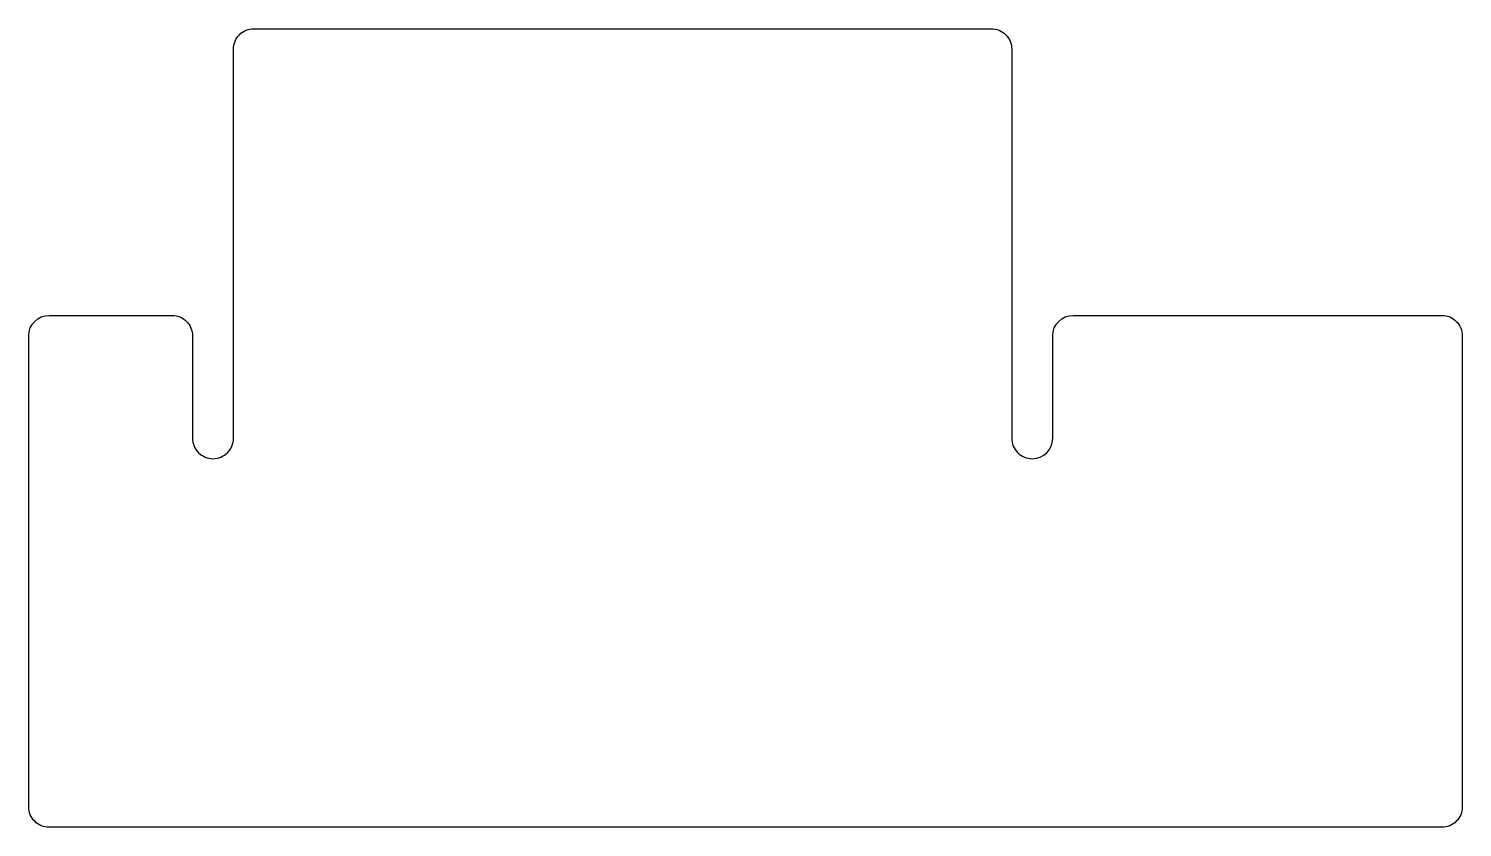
# Model space of a CAD drawing. Header units: millimetres. Extents: x 10 to 710, y 104 to 494.
import ezdxf

# ---------------------------------------------------------------- set-up
doc = ezdxf.new("R2010")
doc.units = ezdxf.units.MM
doc.layers.add('Layer_1', color=7, linetype='CONTINUOUS')

msp = doc.modelspace()

# ---------------------------------------------------------------- linework, layer by layer
at = {"layer": 'Layer_1', "color": 7}
for points in [[(120, 494), (480, 494)], [(110, 294), (110, 484)], [(490, 484), (490, 294)], [(20, 353.99999), (79.999999, 354)], [(520.00001, 354), (700, 354)], [(10, 144), (10, 343.99999)], [(89.999999, 344), (90, 294)], [(510, 294), (510.00001, 344)], [(710, 344), (710, 114)], [(10, 113.99999), (10, 143.99999), (10, 144)], [(700, 104), (20, 103.99999)]]:
    msp.add_lwpolyline(points, dxfattribs=at)
msp.add_lwpolyline([(100, 284)], close=True, dxfattribs=at)
for points in [[(110, 484), (110, 486.652165), (111.053568, 489.195704), (112.928932, 491.071068)], [(112.928932, 491.071068), (114.804296, 492.946432), (117.347835, 494), (120, 494)], [(480, 494), (482.652165, 494), (485.195704, 492.946432), (487.071068, 491.071068)], [(487.071068, 491.071068), (488.946432, 489.195704), (490, 486.652165), (490, 484)], [(10, 343.99999), (10.000001, 349.522837), (14.477153, 353.999989), (20, 353.99999)], [(79.999999, 354), (82.652164, 354), (85.195703, 352.946432), (87.071067, 351.071068)], [(87.071067, 351.071068), (88.946431, 349.195704), (89.999999, 346.652165), (89.999999, 344)], [(510.00001, 344), (510.000011, 349.522847), (514.477163, 353.999999), (520.00001, 354)], [(700, 354), (702.652165, 354), (705.195704, 352.946432), (707.071068, 351.071068)], [(707.071068, 351.071068), (708.946432, 349.195704), (710, 346.652165), (710, 344)], [(90, 294), (90, 291.347835), (91.053568, 288.804296), (92.928932, 286.928932)], [(107.071068, 286.928932), (108.946432, 288.804296), (110, 291.347835), (110, 294)], [(490, 294), (490, 291.347835), (491.053568, 288.804296), (492.928932, 286.928932)], [(500, 284), (505.522847, 284.000001), (509.999999, 288.477153), (510, 294)], [(92.928932, 286.928932), (94.804296, 285.053568), (97.347835, 284), (100, 284)], [(100, 284), (102.652165, 284), (105.195704, 285.053568), (107.071068, 286.928932)], [(492.928932, 286.928932), (494.804296, 285.053568), (497.347835, 284), (500, 284)], [(12.928932, 106.928922), (11.053568, 108.804286), (10, 111.347825), (10, 113.99999)], [(710, 114), (710, 111.347835), (708.946432, 108.804296), (707.071068, 106.928932)], [(20, 103.99999), (17.347835, 103.99999), (14.804296, 105.053558), (12.928932, 106.928922)], [(707.071068, 106.928932), (705.195704, 105.053568), (702.652165, 104), (700, 104)]]:
    msp.add_open_spline(points, degree=3, dxfattribs=at)

doc.saveas('drawing.dxf')
